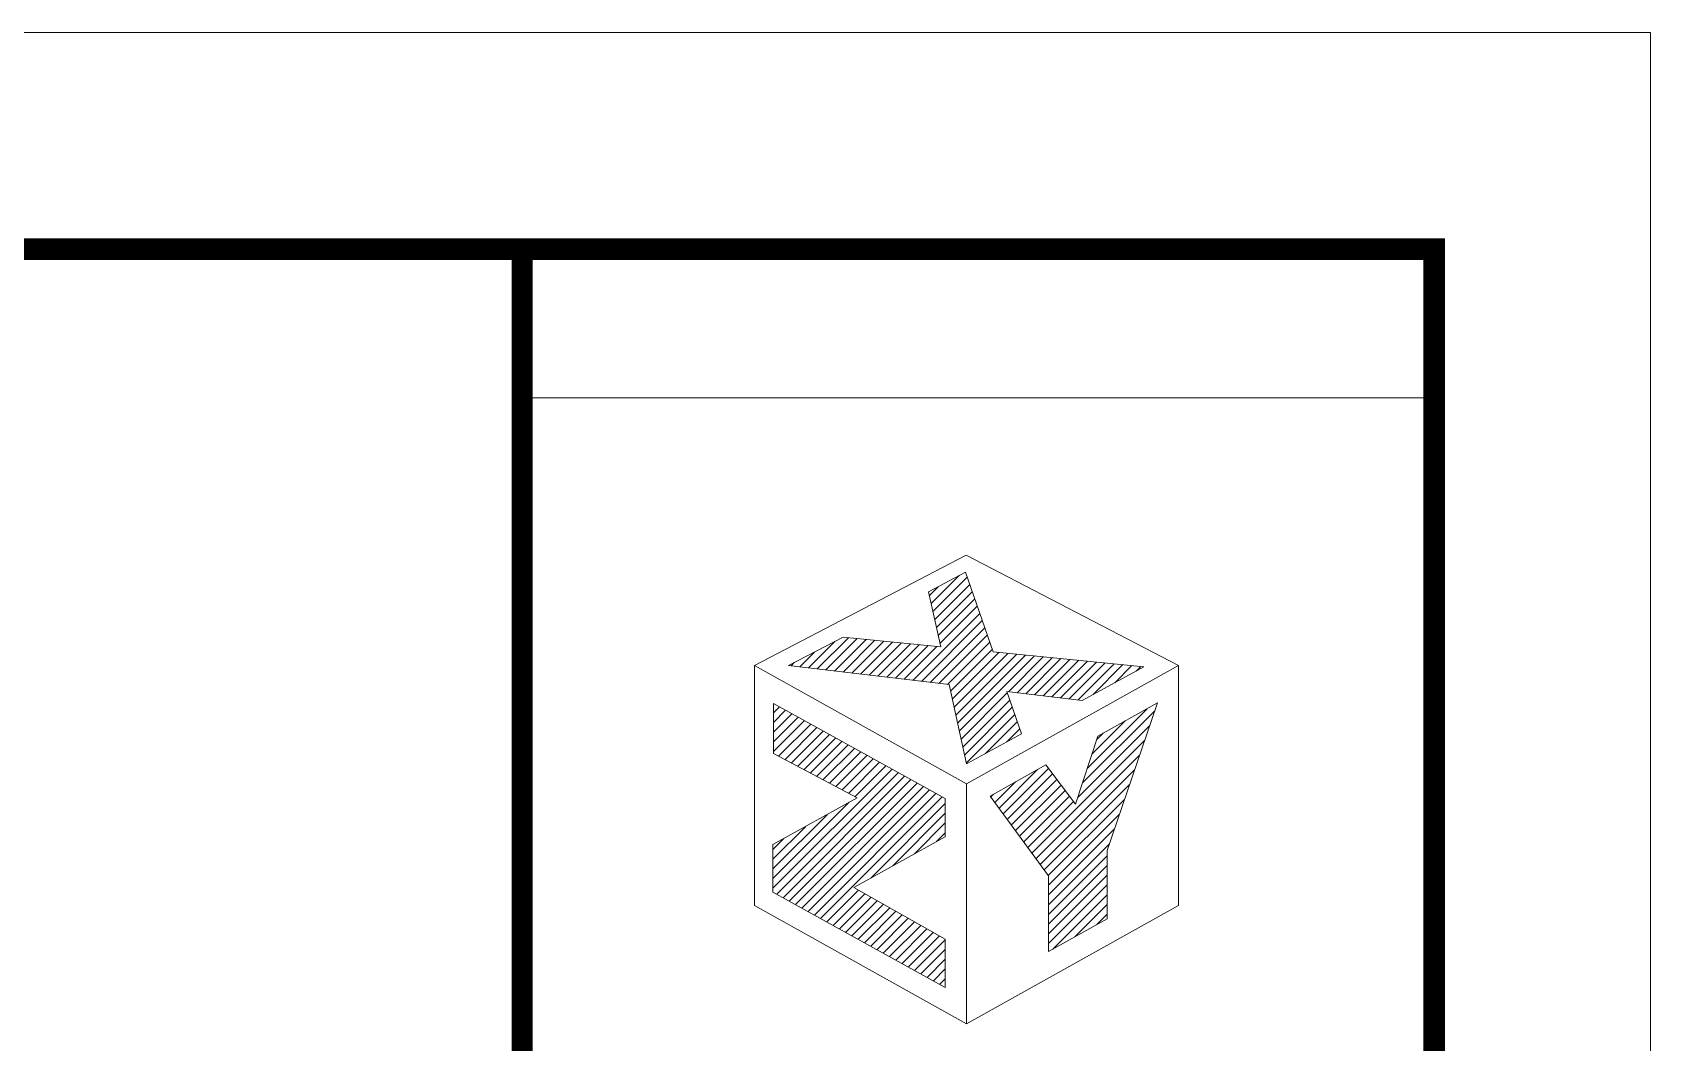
# Model space of a CAD drawing. Header units: inches. Extents: x -3272461 to -2504170, y 403793 to 1071042.
# Drawn here: x -2661200 to -2649994, y 548138 to 555131 of the extents above; entities that cross this region are included whole.
import ezdxf

# ---------------------------------------------------------------- set-up
doc = ezdxf.new("R2010")
doc.units = ezdxf.units.IN
doc.header["$LTSCALE"] = 1000
doc.header["$MEASUREMENT"] = 0
doc.layers.get('0').update_dxf_attribs({"lineweight": 18})
doc.layers.add('0-TK', color=4, linetype='Continuous', lineweight=18)
doc.layers.add('PUB_TITLE', color=153, linetype='Continuous', lineweight=18)

msp = doc.modelspace()

# ---------------------------------------------------------------- hatches: boundary and pattern name
h = msp.add_hatch()
h.set_pattern_fill('ANSI31', color=256, style=0, pattern_type=0)
h.set_pattern_definition([(45, (0, 0), (-33.67596045, 33.67596045), [])])
h.paths.add_polyline_path([(-2656068.6, 550486), (-2656068.6, 550138.4), (-2655488.8, 549831.9), (-2656071.4, 549509.8), (-2656071.4, 549179.7), (-2654878.6, 548520), (-2654878.6, 548853.9), (-2655511.8, 549212.3), (-2654878.9, 549563.8), (-2654878.1, 549827.1)], flags=0)
h.paths.add_polyline_path([(-2654164.2, 549293.4), (-2654164.2, 548769.6), (-2653758.6, 548995.8), (-2653758.6, 549467.6), (-2653409.5, 550489.4), (-2653821.6, 550260.5), (-2653976.1, 549789.2), (-2654182.7, 550060.2), (-2654567.3, 549844.9)], flags=0)
h.paths.add_polyline_path([(-2654350.9, 550275.3), (-2654452.5, 550568.3), (-2653931.7, 550506.2), (-2653502.5, 550740.1), (-2654547.5, 550842.6), (-2654738.8, 551394.3), (-2654993.7, 551257.8), (-2654910, 550878.1), (-2655585.9, 550944.4), (-2655962.9, 550748.1), (-2654852.2, 550615.9), (-2654731.4, 550067.4)], flags=0)

# ---------------------------------------------------------------- linework, layer by layer
for points in [[(-2654733.5, 551511.6), (-2656199.2, 550749.4), (-2654731.3, 549929.5), (-2653263.3, 550749.4), (-2654733.5, 551511.6)], [(-2655962.9, 550748.1), (-2655585.9, 550944.4), (-2654910, 550878.1), (-2654993.7, 551257.8), (-2654738.8, 551394.3), (-2654547.5, 550842.6), (-2653502.5, 550740.1), (-2653931.7, 550506.2), (-2654452.5, 550568.3), (-2654350.9, 550275.3), (-2654731.4, 550067.4), (-2654852.2, 550615.9), (-2655962.9, 550748.1)], [(-2656199.2, 550749.4), (-2656199.2, 549088.3), (-2654731.3, 548267.6), (-2653263.3, 549088.3), (-2653263.3, 550749.4)], [(-2656068.6, 550138.4), (-2656068.6, 550486), (-2654878.1, 549827.1), (-2654878.9, 549563.8), (-2655511.8, 549212.3), (-2654878.6, 548853.9), (-2654878.6, 548520), (-2656071.4, 549179.7), (-2656071.4, 549509.8), (-2655488.8, 549831.9), (-2656068.6, 550138.4)], [(-2654567.3, 549844.9), (-2654164.2, 549293.4), (-2654164.2, 548769.6), (-2653758.6, 548995.8), (-2653758.6, 549467.6), (-2653409.5, 550489.4), (-2653821.6, 550260.5), (-2653976.1, 549789.2), (-2654182.7, 550060.2), (-2654567.3, 549844.9)], [(-2654731.3, 549929.5), (-2654731.3, 548267.6)]]:
    msp.add_lwpolyline(points)
at = {"layer": '0-TK'}
msp.add_line((-2657808.5, 552601.6), (-2651494.3, 552601.6), dxfattribs=at)
msp.add_lwpolyline([(-2657808.5, 493630.6, 144, 144, 0), (-2657808.5, 553630.6, 144, 144, 0)], format="xyseb", dxfattribs=at)
at = {"layer": 'PUB_TITLE'}
msp.add_lwpolyline([(-2649994.3, 492130.6), (-2649994.3, 555130.6), (-2761444.3, 555130.6), (-2761444.3, 492130.6)], close=True, dxfattribs=at)
msp.add_lwpolyline([(-2651494.3, 493630.6, 150, 150, 0), (-2651494.3, 553630.6, 150, 150, 0), (-2757694.3, 553630.6, 150, 150, 0), (-2757694.3, 493630.6, 150, 150, 0)], format="xyseb", close=True, dxfattribs=at)

doc.saveas('drawing.dxf')
